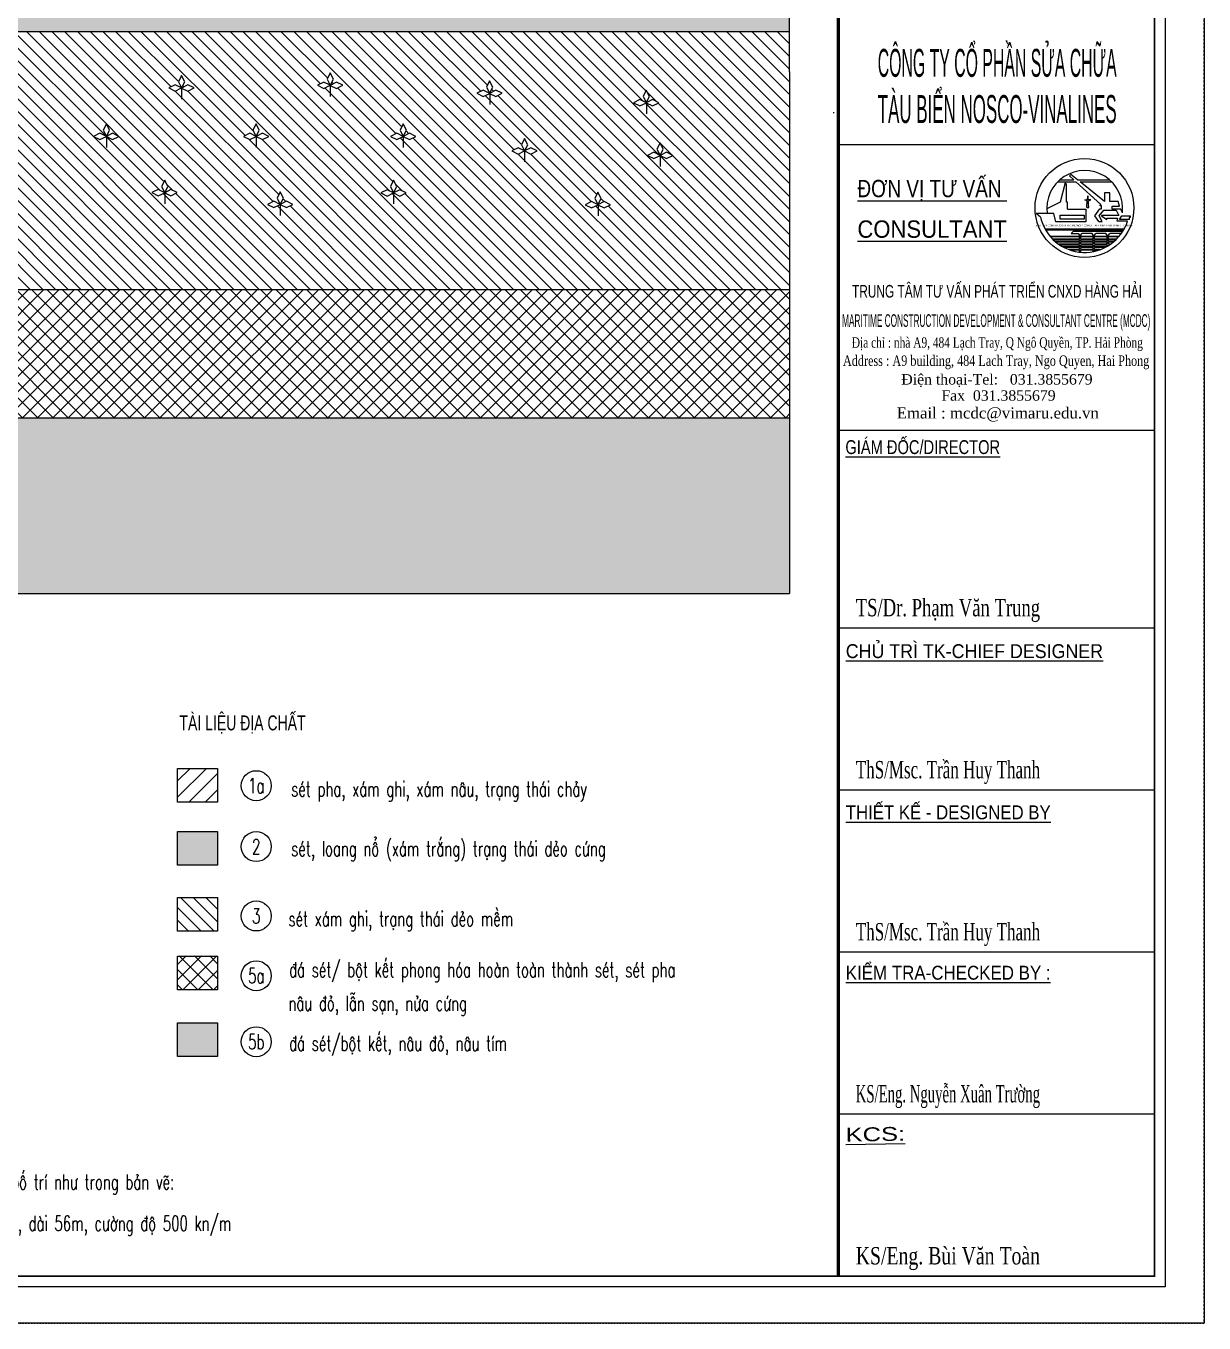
# Model space of a CAD drawing. Header units: millimetres. Extents: x -95488 to 835450, y -398213 to -214134.
# Drawn here: x 259359 to 300274, y -396635 to -351563 of the extents above; entities that cross this region are included whole.
import ezdxf
from ezdxf.enums import TextEntityAlignment as Align

# ---------------------------------------------------------------- set-up
doc = ezdxf.new("R2010")
doc.units = ezdxf.units.MM
doc.header["$MEASUREMENT"] = 0
doc.linetypes.add('HIDDEN', pattern=[0.375, 0.25, -0.125])
doc.layers.add('00 MV', color=3, linetype='Continuous', plot=False)
for name, color, linetype, lineweight in [('01 TEXT', 7, 'Continuous', 13), ('MANH1', 251, 'Continuous', 13), ('TEXT', 2, 'Continuous', 20), ('THAY', 7, 'Continuous', 25), ('THAY1', 9, 'Continuous', 20)]:
    doc.layers.add(name, color=color, linetype=linetype, lineweight=lineweight)
doc.layers.add('Hatch', color=250, linetype='Continuous')
doc.layers.add('Net vang', color=2, linetype='Continuous')
doc.styles.add('GHI_CHU', font='VHARIAL_0.TTF', dxfattribs={"width": 0.8})
doc.styles.add('khung ban ve - kien phat', font='VHBLACK_0.TTF', dxfattribs={"width": 0.6})
doc.styles.add('phuc', font='VNTIME.TTF', dxfattribs={"width": 0.9})
doc.styles.add('TCK', font='VHAVANB_0.TTF', dxfattribs={"width": 0.85, "height": 200})
doc.styles.add('THUONG', font='vnsimli.shx', dxfattribs={"width": 0.55})

msp = doc.modelspace()

# ---------------------------------------------------------------- hatches: boundary and pattern name
at = {"layer": 'Hatch'}
h = msp.add_hatch(dxfattribs=at)
h.set_pattern_fill('ANSI33', color=256, scale=2200, style=0)
h.set_pattern_definition([(45, (287077.77, 58952.3), (-388.9087, 388.9087), []), (45, (287466.7, 58952.3), (-388.9087, 388.9087), [275, -137.5])])
h.paths.add_polyline_path([(266013.4, -380725.7), (266013.4, -379556.7), (264627, -379556.7), (264627, -380725.7)])
h.paths.add_polyline_path([(285879.9, -351752.7), (285879.9, -349152.6), (277014.6, -349152.6), (277014.6, -349156), (274140.2, -349156), (274140.2, -349152.6), (271077, -349152.6), (266349.8, -349152.6), (265450.1, -348852.6), (240643.8, -348852.6), (241058.1, -351752.6)])
h.paths.add_polyline_path([(240138.7, -348852.6), (239327, -348852.6), (239327, -351752.6), (240553, -351752.6)])
h.paths.add_polyline_path([(238827, -351752.6), (238827, -348852.6), (235827, -348852.6), (235827, -351752.6)])
h.paths.add_polyline_path([(235327, -348852.6), (234277, -348852.6), (234277, -351752.6), (235327, -351752.6)])
h.paths.add_polyline_path([(233877, -348852.6), (232777, -348852.6), (232777, -351752.6), (233877, -351752.6)])
h.paths.add_polyline_path([(231277, -351752.6), (232377, -351752.6), (232377, -348852.6), (231277, -348852.6)])
h.paths.add_polyline_path([(230877, -348852.6), (229777, -348852.6), (229777, -351752.6), (230877, -351752.6)])
h.paths.add_polyline_path([(229377, -351752.6), (229377, -348852.6), (228615.3, -348852.6), (228201, -351752.6)])
h.paths.add_polyline_path([(227695.9, -351752.6), (228110.2, -348852.6), (217291.1, -348852.6), (217291.1, -351752.6)])
h.paths.add_polyline_path([(217039.3, -351752.6), (217039.3, -348852.6), (199077, -348852.6), (199077, -351752.6)])
h.paths.add_polyline_path([(205546, -350892.6), (206031.4, -350892.6), (206031.4, -350112.6), (205546, -350112.6)], flags=24)
h.paths.add_polyline_path([(205683.9, -349696.1), (205649.3, -349701.4), (205614.9, -349708.3), (205580.9, -349716.6), (205547.2, -349726.4), (205514.1, -349737.6), (205481.4, -349750.3), (205449.3, -349764.4), (205417.9, -349779.9), (205387.2, -349796.8), (205357.3, -349815), (205328.1, -349834.4), (205299.9, -349855.1), (205272.6, -349877.1), (205246.2, -349900.2), (205220.9, -349924.4), (205196.7, -349949.7), (205173.6, -349976), (205151.7, -350003.4), (205130.9, -350031.6), (205111.5, -350060.7), (205093.3, -350090.7), (205076.5, -350121.4), (205061, -350152.8), (205046.9, -350184.9), (205034.2, -350217.5), (205022.9, -350250.7), (205013.1, -350284.4), (205004.8, -350318.4), (204997.9, -350352.7), (204992.6, -350387.4), (204988.8, -350422.2), (204986.5, -350457.1), (204985.7, -350492.2), (204986.5, -350527.2), (204988.8, -350562.2), (204992.6, -350597), (204997.9, -350631.6), (205004.8, -350666), (205013.1, -350700), (205022.9, -350733.6), (205034.2, -350766.8), (205046.9, -350799.4), (205061, -350831.5), (205076.5, -350862.9), (205093.3, -350893.6), (205111.5, -350923.6), (205130.9, -350952.7), (205151.7, -350981), (205173.6, -351008.3), (205196.7, -351034.6), (205220.9, -351059.9), (205246.2, -351084.2), (205272.6, -351107.3), (205299.9, -351129.2), (205328.1, -351149.9), (205357.3, -351169.4), (205387.2, -351187.6), (205417.9, -351204.4), (205449.3, -351219.9), (205481.4, -351234), (205514.1, -351246.7), (205547.2, -351258), (205580.9, -351267.8), (205614.9, -351276.1), (205649.3, -351282.9), (205683.9, -351288.3), (205718.7, -351292.1), (205753.7, -351294.4), (205788.7, -351295.1), (205823.7, -351294.4), (205858.7, -351292.1), (205893.5, -351288.3), (205928.1, -351282.9), (205962.5, -351276.1), (205996.5, -351267.8), (206030.1, -351258), (206063.3, -351246.7), (206096, -351234), (206128, -351219.9), (206159.5, -351204.4), (206190.2, -351187.6), (206220.1, -351169.4), (206249.2, -351149.9), (206277.5, -351129.2), (206304.8, -351107.3), (206331.2, -351084.2), (206356.5, -351059.9), (206380.7, -351034.6), (206403.8, -351008.3), (206425.7, -350981), (206446.4, -350952.7), (206465.9, -350923.6), (206484.1, -350893.6), (206500.9, -350862.9), (206516.4, -350831.5), (206530.5, -350799.4), (206543.2, -350766.8), (206554.5, -350733.6), (206564.3, -350700), (206572.6, -350666), (206579.4, -350631.6), (206584.8, -350597), (206588.6, -350562.2), (206590.9, -350527.2), (206591.6, -350492.2), (206590.9, -350457.1), (206588.6, -350422.2), (206584.8, -350387.4), (206579.4, -350352.7), (206572.6, -350318.4), (206564.3, -350284.4), (206554.5, -350250.7), (206543.2, -350217.5), (206530.5, -350184.9), (206516.4, -350152.8), (206500.9, -350121.4), (206484.1, -350090.7), (206465.9, -350060.7), (206446.4, -350031.6), (206425.7, -350003.4), (206403.8, -349976), (206380.7, -349949.7), (206356.5, -349924.4), (206331.2, -349900.2), (206304.8, -349877.1), (206277.5, -349855.1), (206249.2, -349834.4), (206220.1, -349815), (206190.2, -349796.8), (206159.5, -349779.9), (206128, -349764.4), (206096, -349750.3), (206063.3, -349737.6), (206030.1, -349726.4), (205996.5, -349716.6), (205962.5, -349708.3), (205928.1, -349701.4), (205893.5, -349696.1), (205858.7, -349692.3), (205823.7, -349690), (205788.7, -349689.2), (205753.7, -349690), (205718.7, -349692.3)], flags=0)
h = msp.add_hatch(dxfattribs=at)
h.set_pattern_fill('ANSI31', color=256, scale=2500, angle=90, style=0)
h.set_pattern_definition([(135, (287077.77, 58952.28), (-220.97087, -220.97087), [])])
h.paths.add_polyline_path([(266013.4, -381846.1), (264627, -381846.1), (264627, -383015.1), (266013.4, -383015.1)])
h.paths.add_polyline_path([(285879.9, -353152.6), (285879.9, -351752.7), (241058.1, -351752.6), (242338.7, -360717), (285879.9, -360717)])
h.paths.add_polyline_path([(265201.5, -353718.2), (264981.4, -353828.2), (264762.9, -353721.2), (264541.5, -353828), (264321.5, -353718.2), (264541.4, -353608.2), (264764.2, -353718.8), (264764.9, -353717.5), (264653, -353501.3), (264763, -353281.3), (264873, -353501.3), (264766, -353715.2), (264766, -353719.7), (264981.5, -353608.2)], flags=16)
h.paths.add_polyline_path([(266910.3, -355404.7), (267130.2, -355294.7), (267353, -355405.3), (267353.7, -355404), (267241.8, -355187.7), (267351.8, -354967.7), (267461.8, -355187.7), (267354.8, -355401.7), (267354.8, -355406.2), (267570.3, -355294.7), (267790.3, -355404.7), (267570.2, -355514.7), (267351.7, -355407.7), (267130.2, -355514.5)], flags=16)
h.paths.add_polyline_path([(264176.4, -356919.7), (264286.4, -357139.7), (264179.5, -357353.6), (264179.5, -357358.1), (264394.9, -357246.6), (264614.9, -357356.6), (264394.9, -357466.6), (264176.3, -357359.6), (263954.9, -357466.5), (263734.9, -357356.6), (263954.9, -357246.6), (264177.7, -357357.2), (264178.3, -357355.9), (264066.5, -357139.7)], flags=16)
h.paths.add_polyline_path([(262589.4, -355404.7), (262369.3, -355514.7), (262150.8, -355407.7), (261929.4, -355514.5), (261709.4, -355404.7), (261929.3, -355294.7), (262152.1, -355405.3), (262152.8, -355404), (262040.9, -355187.7), (262150.9, -354967.7), (262260.9, -355187.7), (262154, -355401.7), (262154, -355406.2), (262369.4, -355294.7)], flags=16)
h.paths.add_polyline_path([(268188.7, -357326.9), (268298.7, -357546.9), (268191.7, -357760.8), (268191.7, -357765.3), (268407.1, -357653.8), (268627.1, -357763.8), (268407.1, -357873.8), (268188.5, -357766.8), (267967.1, -357873.7), (267747.1, -357763.8), (267967.1, -357653.8), (268189.9, -357764.4), (268190.5, -357763.1), (268078.7, -357546.9)], flags=16)
h.paths.add_polyline_path([(269484.6, -353625.2), (269704.5, -353515.2), (269927.4, -353625.8), (269928, -353624.5), (269816.1, -353408.3), (269926.1, -353188.3), (270036.1, -353408.3), (269929.2, -353622.2), (269929.2, -353626.7), (270144.6, -353515.2), (270364.6, -353625.2), (270144.5, -353735.2), (269926, -353628.2), (269704.6, -353735.1)], flags=16)
h.paths.add_polyline_path([(272018.2, -355404.7), (272238.2, -355294.7), (272461, -355405.3), (272461.6, -355404), (272349.7, -355187.7), (272459.7, -354967.7), (272569.7, -355187.7), (272462.8, -355401.7), (272462.8, -355406.2), (272678.2, -355294.7), (272898.2, -355404.7), (272678.2, -355514.7), (272459.6, -355407.7), (272238.2, -355514.5)], flags=16)
h.paths.add_polyline_path([(271682.5, -357363.9), (271902.5, -357253.9), (272125.3, -357364.5), (272126, -357363.2), (272014.1, -357147), (272124.1, -356927), (272234.1, -357147), (272127.1, -357360.9), (272127.1, -357365.4), (272342.5, -357253.9), (272562.5, -357363.9), (272342.5, -357473.9), (272124, -357367), (271902.5, -357473.8)], flags=16)
h.paths.add_polyline_path([(258946.5, -353302.3), (258726.5, -353412.3), (258507.9, -353305.3), (258286.5, -353412.2), (258066.5, -353302.3), (258286.5, -353192.3), (258509.3, -353302.9), (258509.9, -353301.6), (258398, -353085.4), (258508, -352865.4), (258618, -353085.4), (258511.1, -353299.3), (258511.1, -353303.8), (258726.5, -353192.3)], flags=16)
h.paths.add_polyline_path([(257827.5, -357073), (257607.5, -357182.9), (257388.9, -357076), (257167.5, -357182.8), (256947.5, -357073), (257167.5, -356962.9), (257390.3, -357073.5), (257390.9, -357072.2), (257279.1, -356856), (257389.1, -356636), (257499.1, -356856), (257392.1, -357069.9), (257392.1, -357074.4), (257607.5, -356963)], flags=16)
h.paths.add_polyline_path([(275019.8, -353904.1), (275239.8, -353794.1), (275462.6, -353904.7), (275463.2, -353903.4), (275351.4, -353687.2), (275461.4, -353467.2), (275571.4, -353687.2), (275464.4, -353901.1), (275464.4, -353905.6), (275679.8, -353794.1), (275899.8, -353904.1), (275679.8, -354014.1), (275461.2, -353907.1), (275239.8, -354014)], flags=16)
h.paths.add_polyline_path([(276234.4, -355905.7), (276454.3, -355795.7), (276677.1, -355906.3), (276677.8, -355905), (276565.9, -355688.8), (276675.9, -355468.8), (276785.9, -355688.8), (276678.9, -355902.7), (276678.9, -355907.2), (276894.4, -355795.7), (277114.4, -355905.7), (276894.3, -356015.7), (276675.8, -355908.7), (276454.4, -356015.6)], flags=16)
h.paths.add_polyline_path([(254928.4, -355110.8), (254708.3, -355220.7), (254489.8, -355113.8), (254268.3, -355220.6), (254048.4, -355110.8), (254268.3, -355000.7), (254491.1, -355111.4), (254491.8, -355110), (254379.9, -354893.8), (254489.9, -354673.8), (254599.9, -354893.8), (254492.9, -355107.7), (254492.9, -355112.3), (254708.4, -355000.8)], flags=16)
h.paths.add_polyline_path([(252934.6, -353568.9), (252714.6, -353678.9), (252496.1, -353571.9), (252274.6, -353678.8), (252054.6, -353568.9), (252274.6, -353458.9), (252497.4, -353569.5), (252498.1, -353568.2), (252386.2, -353352), (252496.2, -353132), (252606.2, -353352), (252499.2, -353565.9), (252499.2, -353570.4), (252714.6, -353458.9)], flags=16)
h.paths.add_polyline_path([(252793.9, -356361.4), (252573.8, -356471.4), (252355.3, -356364.4), (252133.8, -356471.2), (251913.9, -356361.4), (252133.8, -356251.4), (252356.6, -356362), (252357.3, -356360.7), (252245.4, -356144.4), (252355.4, -355924.4), (252465.4, -356144.4), (252358.4, -356358.4), (252358.4, -356362.9), (252573.9, -356251.4)], flags=16)
h.paths.add_polyline_path([(278783.9, -357775.6), (279003.9, -357665.6), (279226.7, -357776.2), (279227.3, -357774.9), (279115.4, -357558.7), (279225.4, -357338.7), (279335.4, -357558.7), (279228.5, -357772.6), (279228.5, -357777.1), (279443.9, -357665.6), (279663.9, -357775.6), (279443.9, -357885.6), (279225.3, -357778.6), (279003.9, -357885.4)], flags=16)
h.paths.add_polyline_path([(280462, -354229.5), (280682, -354119.5), (280904.8, -354230.1), (280905.5, -354228.8), (280793.6, -354012.6), (280903.6, -353792.6), (281013.6, -354012.6), (280906.6, -354226.5), (280906.6, -354231), (281122, -354119.5), (281342, -354229.5), (281122, -354339.5), (280903.4, -354232.5), (280682, -354339.3)], flags=16)
h.paths.add_polyline_path([(280940.3, -356061.1), (281160.3, -355951.1), (281383.1, -356061.7), (281383.8, -356060.4), (281271.9, -355844.2), (281381.9, -355624.2), (281491.9, -355844.2), (281384.9, -356058.1), (281384.9, -356062.6), (281600.3, -355951.1), (281820.3, -356061.1), (281600.3, -356171.1), (281381.7, -356064.1), (281160.3, -356171)], flags=16)
h.paths.add_polyline_path([(247835.9, -355574.1), (247615.8, -355684.1), (247397.3, -355577.1), (247175.8, -355684), (246955.9, -355574.1), (247175.8, -355464.1), (247398.6, -355574.7), (247399.3, -355573.4), (247287.4, -355357.2), (247397.4, -355137.2), (247507.4, -355357.2), (247400.4, -355571.1), (247400.4, -355575.6), (247615.9, -355464.1)], flags=16)
h.paths.add_polyline_path([(245950.9, -353039.6), (245730.9, -353149.6), (245512.4, -353042.6), (245290.9, -353149.5), (245070.9, -353039.6), (245290.9, -352929.6), (245513.7, -353040.2), (245514.4, -353038.9), (245402.5, -352822.7), (245512.5, -352602.7), (245622.5, -352822.7), (245515.5, -353036.6), (245515.5, -353041.1), (245730.9, -352929.6)], flags=16)
h.paths.add_polyline_path([(245097.2, -356986.9), (244877.2, -357096.9), (244658.6, -356990), (244437.2, -357096.8), (244217.2, -356986.9), (244437.2, -356876.9), (244660, -356987.5), (244660.6, -356986.2), (244548.7, -356770), (244658.7, -356550), (244768.7, -356770), (244661.8, -356983.9), (244661.8, -356988.4), (244877.2, -356876.9)], flags=16)
h.paths.add_polyline_path([(243242.5, -355306.1), (243022.5, -355416.1), (242803.9, -355309.1), (242582.5, -355416), (242362.5, -355306.1), (242582.5, -355196.1), (242805.3, -355306.7), (242805.9, -355305.4), (242694.1, -355089.2), (242804.1, -354869.2), (242914.1, -355089.2), (242807.1, -355303.1), (242807.1, -355307.6), (243022.5, -355196.1)], flags=16)
h.paths.add_polyline_path([(240553, -351752.6), (239327, -351752.6), (239327, -360717), (241833.7, -360717)])
h.paths.add_polyline_path([(238827, -351752.6), (235827, -351752.6), (235827, -360717), (238827, -360717)])
h.paths.add_polyline_path([(235327, -353869.5), (235249.6, -353908.1), (235031.1, -353801.2), (234809.7, -353908), (234589.7, -353798.2), (234809.6, -353688.1), (235032.5, -353798.8), (235033.1, -353797.4), (234921.2, -353581.2), (235031.2, -353361.2), (235141.2, -353581.2), (235034.3, -353795.1), (235034.3, -353799.6), (235249.7, -353688.2), (235327, -353726.8), (235327, -351752.6), (234277, -351752.6), (234277, -360717), (235327, -360717)])
h.paths.add_polyline_path([(233877, -351752.6), (232777, -351752.6), (232777, -360717), (233877, -360717)])
h.paths.add_polyline_path([(233241.2, -355149.2), (233019.7, -355256), (232799.8, -355146.2), (233019.7, -355036.1), (233242.5, -355146.8), (233243.2, -355145.4), (233131.3, -354929.2), (233241.3, -354709.2), (233351.3, -354929.2), (233244.3, -355143.1), (233244.3, -355147.7), (233459.8, -355036.2), (233679.8, -355146.2), (233459.7, -355256.1)], flags=16)
h.paths.add_polyline_path([(232377, -351752.6), (231277, -351752.6), (231277, -352827.3), (231482.5, -352929.3), (231483.1, -352928), (231371.2, -352711.8), (231481.2, -352491.8), (231591.2, -352711.8), (231484.3, -352925.7), (231484.3, -352930.2), (231699.7, -352818.7), (231919.7, -352928.7), (231699.6, -353038.7), (231481.1, -352931.8), (231277, -353030.2), (231277, -360717), (232377, -360717)])
h.paths.add_polyline_path([(230877, -351752.6), (229777, -351752.6), (229777, -360717), (230877, -360717)])
h.paths.add_polyline_path([(229377, -351752.6), (228201, -351752.6), (226920.3, -360717), (229377, -360717)])
h.paths.add_polyline_path([(228879.9, -355974.9), (228658.5, -356081.7), (228438.5, -355971.9), (228658.5, -355861.8), (228881.3, -355972.5), (228881.9, -355971.1), (228770, -355754.9), (228880, -355534.9), (228990, -355754.9), (228883.1, -355968.8), (228883.1, -355973.4), (229098.5, -355861.9), (229318.5, -355971.9), (229098.5, -356081.8)], flags=16)
h.paths.add_polyline_path([(227514.7, -353021), (227447.3, -352988.1), (227225.9, -353094.9), (227005.9, -352985.1), (227225.9, -352875), (227448.7, -352985.7), (227449.3, -352984.3), (227337.4, -352768.1), (227447.4, -352548.1), (227552.3, -352757.8), (227695.9, -351752.6), (217291.1, -351752.6), (217291.1, -360717), (226415.3, -360717)])
h.paths.add_polyline_path([(220667.5, -356168.7), (220447.4, -356278.7), (220228.9, -356171.7), (220007.5, -356278.6), (219787.5, -356168.7), (220007.4, -356058.7), (220230.2, -356169.3), (220230.9, -356168), (220119, -355951.8), (220229, -355731.8), (220339, -355951.8), (220232, -356165.7), (220232, -356170.2), (220447.5, -356058.7)], flags=16)
h.paths.add_polyline_path([(223991.9, -354506.4), (223770.5, -354613.2), (223550.5, -354503.3), (223770.5, -354393.3), (223993.3, -354503.9), (223993.9, -354502.6), (223882, -354286.4), (223992, -354066.4), (224102, -354286.4), (223995.1, -354500.3), (223995.1, -354504.8), (224210.5, -354393.3), (224430.5, -354503.3), (224210.5, -354613.3)], flags=16)
h.paths.add_polyline_path([(219013.4, -352529.1), (218792, -352635.9), (218572, -352526), (218791.9, -352416), (219014.8, -352526.6), (219015.4, -352525.3), (218903.5, -352309.1), (219013.5, -352089.1), (219123.5, -352309.1), (219016.6, -352523), (219016.6, -352527.5), (219232, -352416), (219452, -352526), (219231.9, -352636)], flags=16)
h.paths.add_polyline_path([(212784.1, -356232.4), (212562.6, -356339.3), (212342.7, -356229.4), (212562.6, -356119.4), (212785.4, -356230), (212786.1, -356228.7), (212674.2, -356012.5), (212784.2, -355792.5), (212894.2, -356012.5), (212787.2, -356226.4), (212787.2, -356230.9), (213002.7, -356119.4), (213222.7, -356229.4), (213002.6, -356339.4)], flags=16)
h.paths.add_polyline_path([(207709.4, -354745), (207488, -354851.8), (207268, -354742), (207488, -354632), (207710.8, -354742.6), (207711.4, -354741.3), (207599.5, -354525.1), (207709.5, -354305.1), (207819.5, -354525.1), (207712.6, -354739), (207712.6, -354743.5), (207928, -354632), (208148, -354742), (207928, -354852)], flags=16)
h.paths.add_polyline_path([(210748.1, -352771.9), (210526.7, -352878.7), (210306.7, -352768.9), (210526.7, -352658.9), (210749.5, -352769.5), (210750.1, -352768.2), (210638.2, -352552), (210748.2, -352332), (210858.2, -352552), (210751.3, -352765.9), (210751.3, -352770.4), (210966.7, -352658.9), (211186.7, -352768.9), (210966.7, -352878.9)], flags=16)
h.paths.add_polyline_path([(215715.6, -354408.1), (215935.6, -354298.1), (216158.4, -354408.7), (216159, -354407.4), (216047.1, -354191.2), (216157.1, -353971.2), (216267.1, -354191.2), (216160.2, -354405.1), (216160.2, -354409.6), (216375.6, -354298.1), (216595.6, -354408.1), (216375.6, -354518.1), (216157, -354411.1), (215935.6, -354517.9)], flags=16)
h.paths.add_polyline_path([(204511, -356097.6), (204291, -356207.5), (204072.5, -356100.6), (203851, -356207.4), (203631, -356097.6), (203851, -355987.5), (204073.8, -356098.2), (204074.5, -356096.8), (203962.6, -355880.6), (204072.6, -355660.6), (204182.6, -355880.6), (204075.6, -356094.6), (204075.6, -356099.1), (204291, -355987.6)], flags=16)
h.paths.add_polyline_path([(203016.3, -352992.2), (202796.3, -353102.1), (202577.7, -352995.2), (202356.3, -353102), (202136.3, -352992.2), (202356.3, -352882.1), (202579.1, -352992.7), (202579.7, -352991.4), (202467.8, -352775.2), (202577.8, -352555.2), (202687.8, -352775.2), (202580.9, -352989.1), (202580.9, -352993.6), (202796.3, -352882.2)], flags=16)
h.paths.add_polyline_path([(241352.7, -353190.6), (241677.1, -354034.2), (242405.2, -353754.2), (242080.7, -352910.6)], flags=24)
h.paths.add_polyline_path([(227067.5, -355178.4), (227208.3, -354285.6), (226437.8, -354164.2), (226297, -355056.9)], flags=24)
h.paths.add_polyline_path([(205546, -355092.6), (206031.4, -355092.6), (206031.4, -354312.6), (205546, -354312.6)], flags=24)
h.paths.add_polyline_path([(217039.3, -351752.6), (199077, -351752.6), (199077, -360717), (217039.3, -360717)])
h.paths.add_polyline_path([(205474.2, -353953.4), (205513, -353938), (205552.5, -353924.7), (205592.6, -353913.5), (205633.3, -353904.4), (205674.4, -353897.4), (205715.8, -353892.5), (205757.4, -353889.8), (205799.1, -353889.3), (205840.8, -353890.9), (205882.3, -353894.7), (205923.6, -353900.6), (205964.5, -353908.7), (206004.9, -353918.9), (206044.7, -353931.1), (206083.9, -353945.5), (206122.2, -353961.8), (206159.7, -353980.1), (206196.2, -354000.3), (206231.5, -354022.4), (206265.7, -354046.3), (206298.6, -354071.9), (206330.1, -354099.2), (206360.1, -354128.1), (206388.6, -354158.5), (206415.5, -354190.4), (206440.7, -354223.6), (206464.2, -354258.1), (206485.8, -354293.7), (206505.5, -354330.4), (206523.4, -354368.1), (206539.2, -354406.7), (206553, -354446), (206564.7, -354486), (206574.4, -354526.6), (206581.9, -354567.6), (206587.3, -354608.9), (206590.6, -354650.5), (206591.6, -354692.2), (206590.6, -354733.8), (206587.3, -354775.4), (206581.9, -354816.8), (206574.4, -354857.8), (206564.7, -354898.3), (206553, -354938.3), (206539.2, -354977.7), (206523.4, -355016.2), (206505.5, -355053.9), (206485.8, -355090.6), (206464.2, -355126.3), (206440.7, -355160.8), (206415.5, -355194), (206388.6, -355225.8), (206360.1, -355256.2), (206330.1, -355285.1), (206298.6, -355312.5), (206265.7, -355338.1), (206231.5, -355362), (206196.2, -355384), (206159.7, -355404.3), (206122.2, -355422.6), (206083.9, -355438.9), (206044.7, -355453.2), (206004.9, -355465.5), (205964.5, -355475.7), (205923.6, -355483.7), (205882.3, -355489.7), (205840.8, -355493.4), (205799.1, -355495.1), (205757.4, -355494.5), (205715.8, -355491.8), (205674.4, -355487), (205633.3, -355480), (205592.6, -355470.8), (205552.5, -355459.6), (205513, -355446.3), (205474.2, -355431), (205436.3, -355413.7), (205399.3, -355394.4), (205363.4, -355373.2), (205328.6, -355350.2), (205295.1, -355325.5), (205262.9, -355299), (205232.1, -355270.9), (205202.8, -355241.2), (205175.1, -355210.1), (205149, -355177.5), (205124.7, -355143.7), (205102.2, -355108.6), (205081.5, -355072.4), (205062.7, -355035.2), (205045.9, -354997), (205031, -354958.1), (205018.3, -354918.4), (205007.6, -354878.1), (204999, -354837.3), (204992.5, -354796.1), (204988.2, -354754.7), (204986, -354713), (204986, -354671.3), (204988.2, -354629.7), (204992.5, -354588.2), (204999, -354547), (205007.6, -354506.2), (205018.3, -354466), (205031, -354426.3), (205045.9, -354387.3), (205062.7, -354349.2), (205081.5, -354311.9), (205102.2, -354275.7), (205124.7, -354240.7), (205149, -354206.8), (205175.1, -354174.3), (205202.8, -354143.1), (205232.1, -354113.4), (205262.9, -354085.3), (205295.1, -354058.9), (205328.6, -354034.1), (205363.4, -354011.1), (205399.3, -353989.9), (205436.3, -353970.7)])
h = msp.add_hatch(dxfattribs=at)
h.set_pattern_fill('ANSI37', color=256, scale=3000, style=0)
h.set_pattern_definition([(45, (287077.77, -93909.34), (-265.16504, 265.16504), []), (135, (287077.77, -93909.34), (-265.16504, -265.16504), [])])
h.paths.add_polyline_path([(266013.4, -383876.8), (264627, -383876.8), (264627, -385045.8), (266013.4, -385045.8)])
h.paths.add_polyline_path([(285879.9, -365175.5), (285879.9, -360717), (242338.7, -360717), (242421.6, -361297.1), (241926.6, -361367.9), (241833.7, -360717), (239327, -360717), (239327, -361552.6), (238827, -361552.6), (238827, -360717), (237527, -360717), (237527, -361552.6), (237127, -361552.6), (237127, -360717), (235827, -360717), (235827, -361552.6), (235327, -361552.6), (235327, -360717), (234277, -360717), (234277, -361552.6), (233877, -361552.6), (233877, -360717), (232777, -360717), (232777, -361552.6), (232377, -361552.6), (232377, -360717), (231277, -360717), (231277, -361552.6), (230877, -361552.6), (230877, -360717), (229777, -360717), (229777, -362152.6), (229377, -362152.6), (229377, -360717), (226920.3, -360717), (226727.4, -362067.9), (226232.4, -361997.1), (226415.3, -360717), (217291.1, -360717), (217291.1, -365175.5)])
h.paths.add_polyline_path([(217039.3, -365175.5), (217039.3, -360717), (199077, -360717), (199077, -365175.5)])
edge = h.paths.add_edge_path(flags=16)
edge.add_ellipse((205788.7, -363392.2), major_axis=(-802.9, 4.3), ratio=1, start_angle=0, end_angle=360)
h.paths.add_polyline_path([(205369, -363792.6), (206208.4, -363792.6), (206208.4, -363012.6), (205369, -363012.6)], flags=8)
h = msp.add_hatch(dxfattribs=at)
h.set_pattern_fill('DASH', color=256, scale=5000, style=0)
h.set_pattern_definition([(0, (287077.77, -93909.34), (625, 625), [625, -625])])
h.paths.add_polyline_path([(266013.4, -386200.5), (264627, -386200.5), (264627, -387369.5), (266013.4, -387369.5)])
h.paths.add_polyline_path([(217039.3, -365175.5), (199077, -365175.5), (199077, -371288.6), (217039.3, -371288.6)])
edge = h.paths.add_edge_path(flags=16)
edge.add_ellipse((205788.7, -368590.6), major_axis=(-802.9, 4.3), ratio=1, start_angle=0, end_angle=360)
h.paths.add_polyline_path([(285879.9, -371288.6), (285879.9, -365175.5), (217291.1, -365175.5), (217291.1, -371288.6)])
h.paths.add_polyline_path([(205385.1, -368991), (206192.3, -368991), (206192.3, -368211), (205385.1, -368211)], flags=8)
h = msp.add_hatch(dxfattribs=at)
h.set_pattern_fill('ANSI31', color=256, scale=3200, style=0)
h.set_pattern_definition([(45, (141789.1, 0), (-282.8427, 282.8427), [])])
h.paths.add_polyline_path([(266013.4, -377362.6), (264627, -377362.6), (264627, -378531.6), (266013.4, -378531.6)])

# ---------------------------------------------------------------- linework, layer by layer
at = {"color": 7}
for points in [[(264763, -353721.3), (264981.4, -353828.2), (265201.5, -353718.2), (264981.5, -353608.2), (264763, -353721.3), (264873, -353501.3), (264763, -353281.3), (264653, -353501.3), (264766, -353719.7), (264541.4, -353608.2), (264321.5, -353718.2), (264541.5, -353828), (264766, -353719.7), (264766, -354103.1)], [(269926.1, -353628.3), (270144.5, -353735.2), (270364.6, -353625.2), (270144.6, -353515.2), (269926.1, -353628.3), (270036.1, -353408.3), (269926.1, -353188.3), (269816.1, -353408.3), (269929.2, -353626.7), (269704.5, -353515.2), (269484.6, -353625.2), (269704.6, -353735.1), (269929.2, -353626.7), (269929.2, -354010.1)], [(275461.4, -353907.2), (275679.8, -354014.1), (275899.8, -353904.1), (275679.8, -353794.1), (275461.4, -353907.2), (275571.4, -353687.2), (275461.4, -353467.2), (275351.4, -353687.2), (275464.4, -353905.6), (275239.8, -353794.1), (275019.8, -353904.1), (275239.8, -354014), (275464.4, -353905.6), (275464.4, -354289)], [(280903.6, -354232.6), (281122, -354339.5), (281342, -354229.5), (281122, -354119.5), (280903.6, -354232.6), (281013.6, -354012.6), (280903.6, -353792.6), (280793.6, -354012.6), (280906.6, -354231), (280682, -354119.5), (280462, -354229.5), (280682, -354339.3), (280906.6, -354231), (280906.6, -354614.4)], [(262150.9, -355407.7), (262369.3, -355514.7), (262589.4, -355404.7), (262369.4, -355294.7), (262150.9, -355407.7), (262260.9, -355187.7), (262150.9, -354967.7), (262040.9, -355187.7), (262154, -355406.2), (261929.3, -355294.7), (261709.4, -355404.7), (261929.4, -355514.5), (262154, -355406.2), (262154, -355789.6)], [(267351.8, -355407.7), (267570.2, -355514.7), (267790.3, -355404.7), (267570.3, -355294.7), (267351.8, -355407.7), (267461.8, -355187.7), (267351.8, -354967.7), (267241.8, -355187.7), (267354.8, -355406.2), (267130.2, -355294.7), (266910.3, -355404.7), (267130.2, -355514.5), (267354.8, -355406.2), (267354.8, -355789.6)], [(272459.7, -355407.7), (272678.2, -355514.7), (272898.2, -355404.7), (272678.2, -355294.7), (272459.7, -355407.7), (272569.7, -355187.7), (272459.7, -354967.7), (272349.7, -355187.7), (272462.8, -355406.2), (272238.2, -355294.7), (272018.2, -355404.7), (272238.2, -355514.5), (272462.8, -355406.2), (272462.8, -355789.6)], [(276675.9, -355908.8), (276894.3, -356015.7), (277114.4, -355905.7), (276894.4, -355795.7), (276675.9, -355908.8), (276785.9, -355688.8), (276675.9, -355468.8), (276565.9, -355688.8), (276678.9, -355907.2), (276454.3, -355795.7), (276234.4, -355905.7), (276454.4, -356015.6), (276678.9, -355907.2), (276678.9, -356290.6)], [(281381.9, -356064.2), (281600.3, -356171.1), (281820.3, -356061.1), (281600.3, -355951.1), (281381.9, -356064.2), (281491.9, -355844.2), (281381.9, -355624.2), (281271.9, -355844.2), (281384.9, -356062.6), (281160.3, -355951.1), (280940.3, -356061.1), (281160.3, -356171), (281384.9, -356062.6), (281384.9, -356446)], [(264176.4, -357359.7), (264394.9, -357466.6), (264614.9, -357356.6), (264394.9, -357246.6), (264176.4, -357359.7), (264286.4, -357139.7), (264176.4, -356919.7), (264066.5, -357139.7), (264179.5, -357358.1), (263954.9, -357246.6), (263734.9, -357356.6), (263954.9, -357466.5), (264179.5, -357358.1), (264179.5, -357741.5)], [(272124.1, -357367), (272342.5, -357473.9), (272562.5, -357363.9), (272342.5, -357253.9), (272124.1, -357367), (272234.1, -357147), (272124.1, -356927), (272014.1, -357147), (272127.1, -357365.4), (271902.5, -357253.9), (271682.5, -357363.9), (271902.5, -357473.8), (272127.1, -357365.4), (272127.1, -357748.9)], [(268188.7, -357766.9), (268407.1, -357873.8), (268627.1, -357763.8), (268407.1, -357653.8), (268188.7, -357766.9), (268298.7, -357546.9), (268188.7, -357326.9), (268078.7, -357546.9), (268191.7, -357765.3), (267967.1, -357653.8), (267747.1, -357763.8), (267967.1, -357873.7), (268191.7, -357765.3), (268191.7, -358148.8)], [(279225.4, -357778.7), (279443.9, -357885.6), (279663.9, -357775.6), (279443.9, -357665.6), (279225.4, -357778.7), (279335.4, -357558.7), (279225.4, -357338.7), (279115.4, -357558.7), (279228.5, -357777.1), (279003.9, -357665.6), (278783.9, -357775.6), (279003.9, -357885.4), (279228.5, -357777.1), (279228.5, -358160.5)]]:
    msp.add_lwpolyline(points, dxfattribs=at)
at = {"color": 4}
msp.add_open_spline([(287398.6, -354567.2), (287408.4, -354567.2), (287418.1, -354567.2), (287427.9, -354567.2)], degree=3, dxfattribs=at)
at = {"layer": '00 MV', "color": 3, "linetype": 'HIDDEN', "ltscale": 0.1}
msp.add_lwpolyline([(191589.4, -396634.9), (300273.9, -396634.9), (300273.9, -319787.2), (191589.4, -319787.2)], close=True, dxfattribs=at)
at = {"layer": '01 TEXT', "color": 7}
for p, q in [((298553.3, -355694.4), (287573.9, -355694.4)), ((298553.3, -365617.4), (287573.9, -365617.4)), ((298553.2, -372483.8), (287572.7, -372483.8)), ((298553.2, -378114.5), (287572.7, -378114.5)), ((298553.2, -383745.3), (287572.7, -383745.3)), ((298553.2, -389376), (287572.7, -389376))]:
    msp.add_line(p, q, dxfattribs=at)
at = {"layer": '01 TEXT', "linetype": 'Continuous'}
msp.add_lwpolyline([(196577.6, -395371.5), (196577.6, -320998.9), (298919.3, -320998.9), (298919.3, -395371.5)], close=True, dxfattribs=at)
at = {"layer": '01 TEXT', "color": 4, "const_width": 64.7}
msp.add_lwpolyline([(196943.5, -395005.6), (196943.5, -321364.9), (298553.3, -321364.9), (298553.3, -395005.6)], close=True, dxfattribs=at)
at = {"layer": '01 TEXT', "color": 7, "const_width": 109.8}
msp.add_lwpolyline([(287573.9, -321364.9), (287573.9, -395005.6)], dxfattribs=at)
at = {"layer": 'MANH1'}
for p, q in [((285879.9, -353152.6), (285879.9, -349152.6)), ((285879.9, -353152.6), (285879.9, -371288.6)), ((217291.1, -365175.5), (285879.9, -365175.5)), ((217291.1, -371288.6), (285879.9, -371288.6))]:
    msp.add_line(p, q, dxfattribs=at)
at = {"layer": 'MANH1', "color": 7}
for p, q in [((217291.1, -351752.6), (285879.9, -351752.7)), ((217291.1, -360717), (285879.9, -360717))]:
    msp.add_line(p, q, dxfattribs=at)
at = {"layer": 'Net vang'}
msp.add_lwpolyline([(191589.4, -319787.2), (300273.9, -319787.2), (300273.9, -396634.9), (191589.4, -396634.9)], close=True, dxfattribs=at)
at = {"layer": 'TEXT'}
for centre in [(267356.2, -377962.1), (267356.2, -380079.3), (267356.2, -382490.4), (267356.2, -384567.8), (267356.2, -386858.6)]:
    msp.add_circle(centre, 521.3, dxfattribs=at)
at = {"layer": 'THAY'}
for points in [[(264627, -377362.6), (266013.4, -377362.6), (266013.4, -378531.6), (264627, -378531.6)], [(264627, -379556.7), (266013.4, -379556.7), (266013.4, -380725.7), (264627, -380725.7)], [(264627, -381846.1), (266013.4, -381846.1), (266013.4, -383015.1), (264627, -383015.1)], [(264627, -383882.8), (266013.4, -383882.8), (266013.4, -385051.8), (264627, -385051.8)], [(264627, -386206.5), (266013.4, -386206.5), (266013.4, -387375.4), (264627, -387375.4)]]:
    msp.add_lwpolyline(points, close=True, dxfattribs=at)
at = {"layer": 'THAY1', "color": 0, "ltscale": 3}
for p, q in [((295262.4, -356913.7), (295752, -356913.7)), ((295642.6, -356721.3), (295597.9, -356773.4)), ((295752, -356913.7), (295597.9, -356773.4)), ((295882.1, -356913.7), (295642.6, -356721.3)), ((295882.1, -356913.7), (296995.2, -356913.7)), ((295190.2, -356981.6), (295826.6, -356981.6)), ((295455.7, -357013), (295279.8, -357683.8)), ((295493.2, -357061.4), (295455.7, -357013)), ((295493.2, -357688.4), (295493.2, -357061.4)), ((296694.2, -357771.4), (295826.6, -356981.6)), ((295966.6, -356981.6), (297067.4, -356981.6)), ((296812.6, -357661.2), (295966.6, -356981.6)), ((296997.7, -357357.3), (296812.6, -357357.3)), ((296812.6, -357357.3), (296812.6, -357661.2)), ((296997.7, -357668.5), (296997.7, -357357.3)), ((295279.8, -357683.8), (294812, -357920.4)), ((295531.9, -357688.4), (295493.2, -357688.4)), ((295531.9, -357927.7), (295531.9, -357688.4)), ((296131, -357608.8), (296131, -357601.6)), ((296131, -357601.6), (296227.6, -357601.6)), ((296220.1, -357653.5), (296131, -357608.8)), ((296197.9, -357868.2), (296197.9, -357808.7)), ((296197.9, -357808.7), (296205.5, -357808.7)), ((296205.5, -357808.7), (296205.5, -357749.5)), ((296205.5, -357749.5), (296213, -357749.5)), ((296213, -357749.5), (296213, -357683)), ((296213, -357683), (296220.1, -357683)), ((296220.1, -357683), (296220.1, -357653.5)), ((296227.6, -357601.6), (296235, -357462.2)), ((296235, -357462.2), (296242.5, -357601.6)), ((296339.1, -357601.6), (296242.5, -357601.6)), ((296250, -357653.5), (296339.1, -357608.8)), ((296250, -357683), (296250, -357653.5)), ((296257, -357683), (296250, -357683)), ((296257, -357749.5), (296257, -357683)), ((296264.6, -357749.5), (296257, -357749.5)), ((296264.6, -357808.7), (296264.6, -357749.5)), ((296272.2, -357808.7), (296264.6, -357808.7)), ((296272.2, -357868.2), (296272.2, -357808.7)), ((296339.1, -357608.8), (296339.1, -357601.6)), ((296672, -357816.2), (296672, -357779.1)), ((296672, -357779.1), (296694.2, -357779.1)), ((296716.2, -357816.2), (296672, -357816.2)), ((296694.2, -357779.1), (296694.2, -357771.4)), ((296716.2, -357919.5), (296716.2, -357816.2)), ((297286.6, -357668.5), (296997.7, -357668.5)), ((297087.2, -357927.5), (297087.2, -357830.9)), ((297087.2, -357830.9), (297338.3, -357830.9)), ((297338.3, -357830.9), (297286.6, -357668.5)), ((295057.1, -358082.8), (294442.8, -358082.9)), ((294596.2, -358206.7), (294442.8, -358082.9)), ((295130.9, -358372.3), (295057.1, -358082.8)), ((295279.4, -358274.8), (295279.4, -358141.2)), ((295279.4, -358141.2), (296116.3, -358141.2)), ((296116.3, -358274.8), (295279.4, -358274.8)), ((295531.9, -357927.7), (296168.5, -357927.7)), ((296116.3, -358141.2), (296116.3, -358274.8)), ((296168.5, -357927.7), (296168.5, -358372.3)), ((296271.4, -357868.2), (296197.9, -357868.2)), ((296198.7, -357868.2), (296272.2, -357868.2)), ((296479.8, -358164.2), (296657.1, -357919.5)), ((296620.1, -358356.1), (296479.8, -358164.2)), ((296627.4, -358163.9), (296797.7, -357964.2)), ((296738.6, -358356.1), (296627.4, -358163.9)), ((296657.1, -357919.5), (296716.2, -357919.5)), ((297309, -358148.9), (296708.9, -358148.7)), ((296708.9, -358148.7), (296708.9, -358156.4)), ((296708.9, -358156.4), (296894.1, -358289.5)), ((296797.7, -357964.2), (297227.1, -357964.2)), ((296894.1, -358289.5), (296894.1, -358237.7)), ((296894.1, -358237.7), (297272.1, -358237.7)), ((297383.1, -357927.5), (297087.2, -357927.5)), ((297227.1, -357964.2), (297309, -358148.9)), ((297272.1, -358237.7), (297242.4, -358333.9)), ((297338.2, -358289.9), (297420.4, -358163.7)), ((297680, -358289.9), (297338.2, -358289.9)), ((297438.2, -358060.7), (297383.1, -357927.5)), ((297420.4, -358163.7), (297708.9, -358163.7)), ((297708.9, -358215.7), (297679, -358215.7)), ((297679, -358215.7), (297679, -358289.9)), ((297708.9, -358163.7), (297708.9, -358215.7)), ((297496.8, -358621.8), (294753.2, -358621.8)), ((294766.9, -358646.1), (297483.1, -358646.1)), ((296168.5, -358372.3), (295130.9, -358372.3)), ((295723.8, -358711.3), (295657.3, -358777.7)), ((297443.5, -358711.3), (295723.8, -358711.3)), ((296620.1, -358356.1), (296738.6, -358356.1)), ((297242.4, -358333.9), (297619.8, -358333.9)), ((295946.7, -358874.5), (294926.8, -358874.5)), ((295946.7, -358896), (294945.3, -358896)), ((295946.7, -358969.9), (295014.2, -358969.9)), ((295946.7, -358969.9), (295014.2, -358969.9)), ((295946.7, -358992.4), (295037, -358992.4)), ((295946.7, -359059.1), (295110.7, -359059.1)), ((295946.7, -359080.9), (295136.9, -359080.9)), ((295946.7, -359149.2), (295227.3, -359149.2)), ((295946.7, -359176.1), (295267.1, -359176.1)), ((295946.7, -359176.1), (295267.1, -359176.1)), ((295657.3, -358777.7), (295901.9, -358777.7)), ((295901.9, -358777.7), (295946.7, -358829.9)), ((295946.7, -358874.5), (295946.7, -358829.9)), ((295946.7, -358969.9), (295946.7, -358896)), ((295946.7, -359059.1), (295946.7, -358992.4)), ((295946.7, -359149.2), (295946.7, -359080.9)), ((295946.7, -359236.7), (295946.7, -359176.1)), ((295990.3, -358829.2), (296035.1, -358777.5)), ((295990.3, -358874.5), (295990.3, -358829.2)), ((296427.6, -358874.5), (295990.3, -358874.5)), ((295990.3, -358969.9), (295990.3, -358896)), ((296427.6, -358896), (295990.3, -358896)), ((296427.6, -358969.9), (295990.3, -358969.9)), ((296427.6, -358969.9), (295990.3, -358969.9)), ((295990.3, -359059.1), (295990.3, -358992.4)), ((296427.6, -358992.4), (295990.3, -358992.4)), ((296427.6, -359059.1), (295990.3, -359059.1)), ((295990.3, -359149.2), (295990.3, -359080.9)), ((296427.6, -359080.9), (295990.3, -359080.9)), ((296427.6, -359149.2), (295990.3, -359149.2)), ((295990.3, -359236.7), (295990.3, -359176.1)), ((296427.6, -359176.1), (295990.3, -359176.1)), ((296427.6, -359176.1), (295990.3, -359176.1)), ((296383.1, -358777.5), (296035.1, -358777.5)), ((296427.6, -358829.2), (296383.1, -358777.5)), ((296427.6, -358874.5), (296427.6, -358829.2)), ((296427.6, -358969.9), (296427.6, -358896)), ((296427.6, -359059.1), (296427.6, -358992.4)), ((296427.6, -359149.2), (296427.6, -359080.9)), ((296427.6, -359236.7), (296427.6, -359176.1)), ((296471.8, -358829.4), (296516.5, -358777.5)), ((296471.8, -358874.5), (296471.8, -358829.4)), ((296909.2, -358874.5), (296471.8, -358874.5)), ((296471.8, -358969.9), (296471.8, -358896)), ((296909.2, -358896), (296471.8, -358896)), ((297235.8, -358969.9), (296471.8, -358969.9)), ((296909.2, -358969.9), (296471.8, -358969.9)), ((296471.8, -359059.1), (296471.8, -358992.4)), ((296909.2, -358992.4), (296471.8, -358992.4)), ((296909.2, -359059.1), (296471.8, -359059.1)), ((296471.8, -359149.2), (296471.8, -359080.9)), ((296909.2, -359080.9), (296471.8, -359080.9)), ((296909.2, -359149.2), (296471.8, -359149.2)), ((296471.8, -359236.7), (296471.8, -359176.1)), ((296909.2, -359176.1), (296471.8, -359176.1)), ((296909.2, -359176.1), (296471.8, -359176.1)), ((296864.8, -358777.5), (296516.5, -358777.5)), ((296909.2, -358829.3), (296864.8, -358777.5)), ((296909.2, -358874.5), (296909.2, -358829.3)), ((296909.2, -358969.9), (296909.2, -358896)), ((296909.2, -359059.1), (296909.2, -358992.4)), ((296909.2, -359149.2), (296909.2, -359080.9)), ((296909.2, -359221.5), (296909.2, -359176.1)), ((296953, -358828.8), (296997.7, -358777.5)), ((296953, -358874.5), (296953, -358828.8)), ((297323.2, -358874.5), (296953, -358874.5)), ((296953, -358969.9), (296953, -358896)), ((297304.7, -358896), (296953, -358896)), ((296953, -359059.1), (296953, -358992.4)), ((297213, -358992.4), (296953, -358992.4)), ((297139.4, -359059.1), (296953, -359059.1)), ((296953, -359149.2), (296953, -359080.9)), ((297113.2, -359080.9), (296953, -359080.9)), ((297022.7, -359149.2), (296953, -359149.2)), ((296953, -359195.2), (296953, -359176.1)), ((296983, -359176.1), (296953, -359176.1)), ((297398.6, -358777.5), (296997.7, -358777.5)), ((295946.7, -359236.7), (295367.9, -359236.7)), ((295946.7, -359267.1), (295425.6, -359267.1)), ((295946.7, -359333.6), (295579, -359333.6)), ((295946.7, -359333.6), (295579, -359333.6)), ((295946.7, -359355.8), (295642.8, -359355.8)), ((295946.7, -359333.6), (295946.7, -359267.1)), ((295946.7, -359421.7), (295946.7, -359355.8)), ((296427.6, -359236.7), (295990.3, -359236.7)), ((295990.3, -359333.6), (295990.3, -359267.1)), ((296427.6, -359267.1), (295990.3, -359267.1)), ((296427.6, -359333.6), (295990.3, -359333.6)), ((296427.6, -359333.6), (295990.3, -359333.6)), ((295990.3, -359426.1), (295990.3, -359355.8)), ((296427.6, -359355.8), (295990.3, -359355.8)), ((296427.6, -359333.6), (296427.6, -359267.1)), ((296427.6, -359402.4), (296427.6, -359355.8)), ((296882.2, -359236.7), (296471.8, -359236.7)), ((296471.8, -359333.6), (296471.8, -359267.1)), ((296824.4, -359267.1), (296471.8, -359267.1)), ((296671.1, -359333.6), (296471.8, -359333.6)), ((296471.8, -359394.7), (296471.8, -359355.8)), ((296607.3, -359355.8), (296471.8, -359355.8))]:
    msp.add_line(p, q, dxfattribs=at)
msp.add_circle((296121.3, -357887.3), 1717.2, dxfattribs=at)
for centre, radius, start, end in [((296128.8, -357907.4), 1318.4, 353.31994, 187.649), ((296125, -357865.4), 1566.5, 192.58371, 342.59802)]:
    msp.add_arc(centre, radius, start, end, dxfattribs=at)

# ---------------------------------------------------------------- texts
at = {"layer": '01 TEXT'}
for s, height, style, width, p, p2 in [('C¤NG TY Cæ PHÇN SöA CH÷A', 970.299, 'khung ban ve - kien phat', 0.368944, (288941.2, -353331.3), (297239.3, -353331.3)), ('TµU BIÓN NOSCO-VINALINES', 970.299, 'khung ban ve - kien phat', 0.390833, (288941.2, -354935.8), (297239.3, -354935.8)), ('%%U®¬n vÞ t\xad vÊn ', 603.585, 'khung ban ve - kien phat', 0.700383, (288235.7, -357515), (293425.4, -357515)), ('%%Uconsultant', 603.585, 'khung ban ve - kien phat', 0.817065, (288235.7, -358924.5), (293425.4, -358924.5)), ('trung t©m t\xad vÊn ph¸t triÓn cnxd hµng h¶i', 439.869, 'khung ban ve - kien phat', 0.59758, (288049.1, -361003.4), (298119.3, -361003.4)), ('MARITIME CONSTRUCTION DEVELOPMENT & CONSULTANT CENTRE (MCDC)', 439.869, 'khung ban ve - kien phat', 0.423497, (287704.5, -362020.5), (298408, -362020.5)), ('§Þa chØ : nhµ A9, 484 L¹ch Tray, Q Ng« QuyÒn, TP. H¶i Phßng', 362.245, 'phuc', 0.742182, (288040.1, -362743.5), (298148.8, -362743.5)), ('Address : A9 building, 484 Lach Tray, Ngo Quyen, Hai Phong', 362.245, 'phuc', 0.792147, (287734.5, -363374.5), (298373, -363374.5)), ('%%Ugi¸m ®èc/director', 483.043, 'khung ban ve - kien phat', 0.69313, (287817.9, -366439.9), (293191.1, -366439.9)), ('TS/Dr. Ph¹m V¨n Trung', 603.585, 'phuc', 0.736481, (288177.8, -372076.7), (294578.5, -372076.7)), ('%%Uchñ tr× tk-chief designer', 483.086, 'khung ban ve - kien phat', 0.853952, (287830.8, -373529.4), (296765.9, -373529.4)), ('ThS/Msc. TrÇn Huy Thanh', 603.585, 'phuc', 0.670654, (288178.9, -377707.5), (294579.6, -377707.5)), ('%%UthiÕt kÕ - designed by', 483.086, 'khung ban ve - kien phat', 0.79244, (287831.5, -379130.4), (294947.2, -379130.4)), ('ThS/Msc. TrÇn Huy Thanh', 603.585, 'phuc', 0.670654, (288178.9, -383338.2), (294579.6, -383338.2)), ('%%UkiÓm tra-checked by :', 483.086, 'khung ban ve - kien phat', 0.792516, (287830.3, -384703.1), (294946.4, -384703.1)), ('KS/Eng. NguyÔn Xu©n Tr\xadêng', 603.585, 'phuc', 0.581481, (288177.8, -388969), (294578.5, -388969)), ('KS/Eng. Bïi V¨n Toµn', 603.585, 'phuc', 0.782376, (288177.8, -394598.6), (294578.5, -394598.6))]:
    msp.add_text(s, height=height, dxfattribs=dict(at, style=style, width=width)).set_placement(p, p2, align=Align.FIT)
at = {"layer": '01 TEXT', "style": 'phuc'}
for s, height, p in [('§iÖn tho¹i-Tel:   031.3855679', 362.245, (293082.2, -364024)), ('Fax  031.3855679', 362.245, (293135.6, -364586)), ('Email : mcdc@vimaru.edu.vn', 386.434, (293109.9, -365203.2))]:
    msp.add_text(s, height=height, dxfattribs=at).set_placement(p, align=Align.CENTER)
at = {"layer": '01 TEXT', "style": 'khung ban ve - kien phat', "width": 1.184713}
msp.add_text('%%Ukcs:', height=483.09, rotation=1.06517, dxfattribs=at).set_placement((287830.3, -390333.9), (289895.6, -390295.5), align=Align.FIT)
at = {"layer": 'TEXT', "style": 'TCK', "width": 0.7}
msp.add_text('tµi liÖu ®Þa chÊt', height=520, dxfattribs=at).set_placement((266880, -375780.3), align=Align.MIDDLE_CENTER)
at = {"layer": 'TEXT', "style": 'THUONG', "width": 0.65}
for s, p in [('1a', (267356.2, -377962.1)), ('2', (267356.2, -380079.3)), ('3', (267356.2, -382490.4)), ('5a', (267356.2, -384567.8)), ('5b', (267356.2, -386858.6))]:
    msp.add_text(s, height=520, dxfattribs=at).set_placement(p, align=Align.MIDDLE)
for s, p in [('sÐt pha, x¸m ghi, x¸m n©u, tr¹ng th¸i ch¶y', (268571.4, -378337.2)), ('sÐt, loang næ (x¸m tr¾ng) tr¹ng th¸i dÎo cøng', (268572.1, -380410.6)), ('sÐt x¸m ghi, tr¹ng th¸i dÎo mÒm', (268474.2, -382848.9)), ('®¸ sÐt/ bét kÕt phong hãa hoµn toµn thµnh sÐt, sÐt pha', (268499.4, -384617.5)), ('n©u ®á, lÉn s¹n, nöa cøng', (268474.2, -385780.8)), ('®¸ sÐt/bét kÕt, n©u ®á, n©u tÝm', (268499.4, -387173.6)), ('4. l\xadíi ®Þa kü thuËt ®\xadîc r¶i 1 líp vµ bè trÝ nh\xad trong b¶n vÏ:', (249862.2, -391990.9)), ('+ líp l\xadíi ®Þa ®Æt ë cao ®é +1,6m, dµi 56m, c\xadêng ®é 500 kn/m', (250829.4, -393430.4))]:
    msp.add_text(s, height=520, dxfattribs=at).set_placement(p)
at = {"layer": 'THAY1', "color": 0, "ltscale": 3, "style": 'GHI_CHU', "width": 0.7}
msp.add_text('maritime construction TECHNONOLY consultant AND DEVELOPMENT centRE', height=65.204, dxfattribs=at).set_placement((296122.5, -358532), align=Align.CENTER)

doc.saveas('drawing.dxf')
